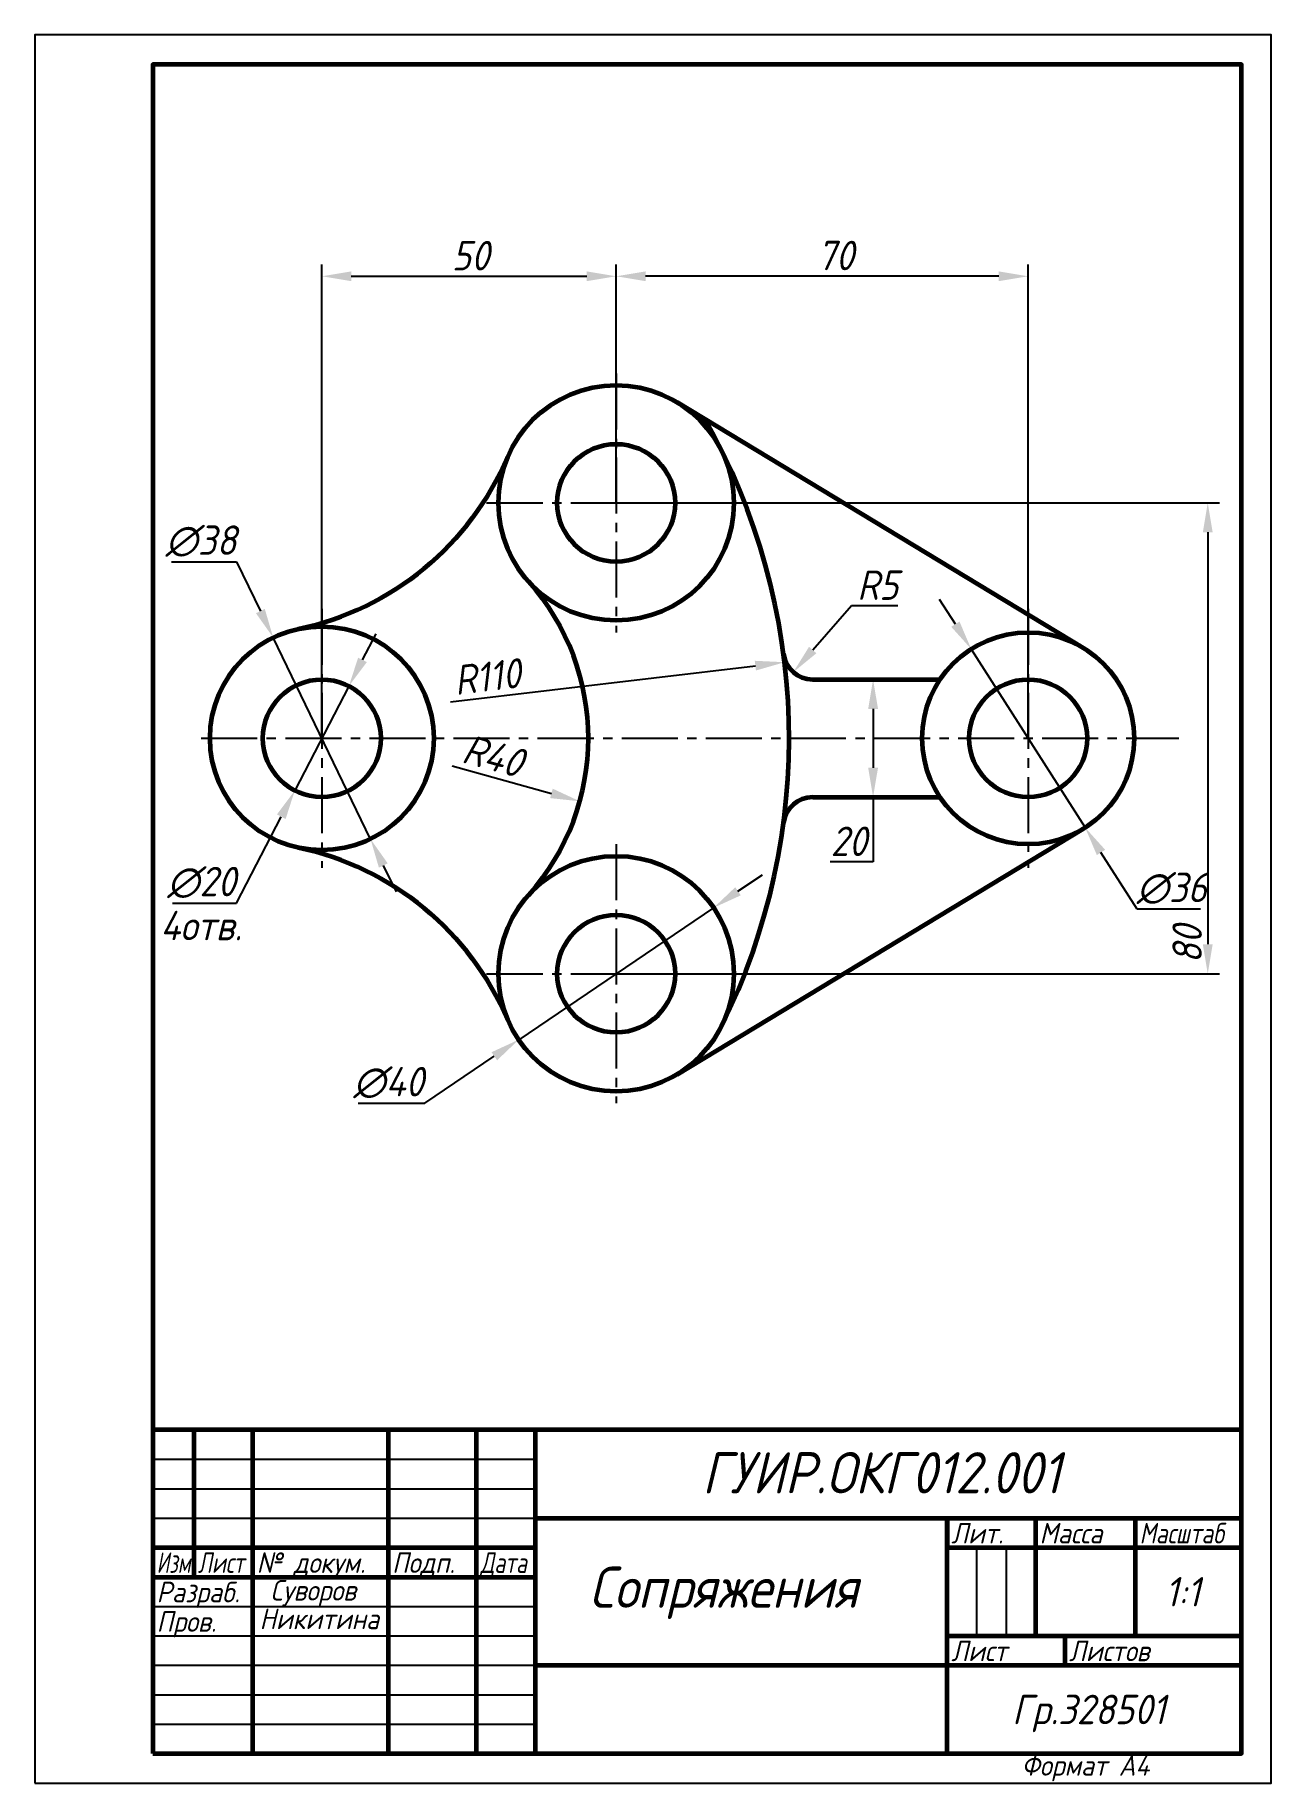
# Model space of a CAD drawing. Header units: millimetres. Extents: x 0 to 210, y 0 to 297.
import ezdxf

# ---------------------------------------------------------------- set-up
doc = ezdxf.new("R2010")
doc.units = ezdxf.units.MM
doc.header["$LTSCALE"] = 0.5
doc.linetypes.add('осевая2', pattern=[28.575, 19.05, -3.175, 3.175, -3.175])
doc.layers.get('0').update_dxf_attribs({"lineweight": 60})
doc.layers.get('Defpoints').update_dxf_attribs({"color": 5})
doc.layers.add('1-оси', color=1, linetype='осевая2')
doc.layers.add('3-размеры', color=6, linetype='Continuous')
doc.layers.add('4-текст', color=7, linetype='Continuous', true_color=0x00ad00)
doc.styles.get("Standard").update_dxf_attribs({"font": 'isocpeui.ttf', "width": 0.9})
doc.dimstyles.new('Standart', dxfattribs={"dimtxt": 5, "dimasz": 5, "dimexe": 2, "dimexo": 0, "dimgap": 1, "dimtad": 1, "dimtoh": 1, "dimdec": 0, "dimtxsty": 'Standard', "dimcen": 2.5, "dimadec": 0, "dimazin": 0, "dimtfac": 1, "dimtdec": 0, "dimtmove": 0, "dimatfit": 3, "dimldrblk": 'DOTSMALL', "dimfxl": 1, "dimarcsym": 0})

# ---------------------------------------------------------------- blocks, each defined once
blk = doc.blocks.new('*D4')
at = {"layer": '3-размеры', "color": 0, "lineweight": -2, "transparency": 16777216}
for p, q in [((55.64, 190.82), (57.94, 195.26)), ((53.34, 186.38), (44.14, 168.62)), ((34.25, 149.5), (41.85, 164.18)), ((23.35, 149.5), (34.25, 149.5))]:
    blk.add_line(p, q, dxfattribs=at)
at = {"layer": '3-размеры', "color": 0, "transparency": 16777216}
for points in [[(54.9, 191.2), (56.38, 190.44), (53.34, 186.38)], [(41.11, 164.56), (42.59, 163.8), (44.14, 168.62)]]:
    blk.add_solid(points, dxfattribs=at)
at = {"layer": 'Defpoints', "color": 0, "transparency": 16777216}
for p in [(53.34, 186.38), (44.14, 168.62)]:
    blk.add_point(p, dxfattribs=at)
at = {"layer": '3-размеры', "color": 0, "transparency": 16777216, "insert": (28.3, 153), "char_height": 5, "attachment_point": 5}
blk.add_mtext('∅20', dxfattribs=at)
blk = doc.blocks.new('_DotSmall')
at = {"color": 0, "linetype": 'ByBlock', "const_width": 0.5}
blk.add_lwpolyline([(-0.0625, 0, 1), (0.0625, 0, 1)], format="xyb", close=True, dxfattribs=at)
blk = doc.blocks.new('*D5')
at = {"layer": '3-размеры', "color": 0, "lineweight": -2, "transparency": 16777216}
for p, q in [((23.19, 207.5), (34.25, 207.5)), ((34.25, 207.5), (38.3, 199.11)), ((57.01, 160.39), (40.48, 194.61)), ((59.18, 155.89), (61.36, 151.39))]:
    blk.add_line(p, q, dxfattribs=at)
at = {"layer": '3-размеры', "color": 0, "transparency": 16777216}
for points in [[(39.05, 199.47), (37.55, 198.75), (40.48, 194.61)], [(59.93, 156.25), (58.43, 155.53), (57.01, 160.39)]]:
    blk.add_solid(points, dxfattribs=at)
at = {"layer": 'Defpoints', "color": 0, "transparency": 16777216}
for p in [(40.48, 194.61), (57.01, 160.39)]:
    blk.add_point(p, dxfattribs=at)
at = {"layer": '3-размеры', "color": 0, "transparency": 16777216, "insert": (28.22, 211), "char_height": 5, "attachment_point": 5}
blk.add_mtext('∅38', dxfattribs=at)
blk = doc.blocks.new('*D6')
at = {"layer": '3-размеры', "color": 0, "lineweight": -2, "transparency": 16777216}
for p, q in [((119.44, 151.51), (123.58, 154.32)), ((115.3, 148.71), (82.18, 126.29)), ((66.25, 115.5), (78.04, 123.48)), ((54.89, 115.5), (66.25, 115.5))]:
    blk.add_line(p, q, dxfattribs=at)
at = {"layer": '3-размеры', "color": 0, "transparency": 16777216}
for points in [[(118.98, 152.2), (119.91, 150.82), (115.3, 148.71)], [(77.57, 124.17), (78.51, 122.79), (82.18, 126.29)]]:
    blk.add_solid(points, dxfattribs=at)
at = {"layer": 'Defpoints', "color": 0, "transparency": 16777216}
for p in [(115.3, 148.71), (82.18, 126.29)]:
    blk.add_point(p, dxfattribs=at)
at = {"layer": '3-размеры', "color": 0, "transparency": 16777216, "insert": (60.07, 119), "char_height": 5, "attachment_point": 5}
blk.add_mtext('∅40', dxfattribs=at)
blk = doc.blocks.new('*D7')
at = {"layer": '3-размеры', "color": 0, "lineweight": -2, "transparency": 16777216}
for p, q in [((156.37, 196.89), (153.68, 201.1)), ((159.06, 192.67), (178.42, 162.33)), ((187.25, 148.5), (181.11, 158.11)), ((198.04, 148.5), (187.25, 148.5))]:
    blk.add_line(p, q, dxfattribs=at)
at = {"layer": '3-размеры', "color": 0, "transparency": 16777216}
for points in [[(157.07, 197.34), (155.67, 196.44), (159.06, 192.67)], [(181.82, 158.56), (180.41, 157.66), (178.42, 162.33)]]:
    blk.add_solid(points, dxfattribs=at)
at = {"layer": 'Defpoints', "color": 0, "transparency": 16777216}
for p in [(159.06, 192.67), (178.42, 162.33)]:
    blk.add_point(p, dxfattribs=at)
at = {"layer": '3-размеры', "color": 0, "transparency": 16777216, "insert": (193.14, 152), "char_height": 5, "attachment_point": 5}
blk.add_mtext('∅36', dxfattribs=at)
blk = doc.blocks.new('*D8')
at = {"layer": '3-размеры', "color": 0, "lineweight": -2, "transparency": 16777216}
blk.add_line((70.89, 172.82), (87.75, 168.14), dxfattribs=at)
at = {"layer": '3-размеры', "color": 0, "transparency": 16777216}
blk.add_solid([(87.97, 168.94), (87.52, 167.34), (92.56, 166.8)], dxfattribs=at)
at = {"layer": 'Defpoints', "color": 0, "transparency": 16777216}
for p in [(54.02, 177.5), (92.56, 166.8)]:
    blk.add_point(p, dxfattribs=at)
at = {"layer": '3-размеры', "color": 0, "transparency": 16777216, "insert": (77.85, 174.52), "char_height": 5, "attachment_point": 5, "rotation": 344.4904}
blk.add_mtext('R40', dxfattribs=at)
blk = doc.blocks.new('*D9')
at = {"layer": '3-размеры', "color": 0, "lineweight": -2, "transparency": 16777216}
blk.add_line((70.58, 183.71), (122.39, 189.84), dxfattribs=at)
at = {"layer": '3-размеры', "color": 0, "transparency": 16777216}
blk.add_solid([(122.29, 190.67), (122.49, 189.02), (127.36, 190.43)], dxfattribs=at)
at = {"layer": 'Defpoints', "color": 0, "transparency": 16777216}
for p in [(127.36, 190.43), (18.12, 177.5)]:
    blk.add_point(p, dxfattribs=at)
at = {"layer": '3-размеры', "color": 0, "transparency": 16777216, "insert": (76.83, 187.98), "char_height": 5, "attachment_point": 5, "rotation": 6.7519}
blk.add_mtext('R110', dxfattribs=at)
blk = doc.blocks.new('*D10')
at = {"layer": '3-размеры', "color": 0, "lineweight": -2, "transparency": 16777216}
for p, q in [((138.73, 200.02), (132.14, 192.5)), ((146.62, 200.02), (138.73, 200.02))]:
    blk.add_line(p, q, dxfattribs=at)
at = {"layer": '3-размеры', "color": 0, "transparency": 16777216}
blk.add_solid([(131.51, 193.05), (132.76, 191.95), (128.84, 188.74)], dxfattribs=at)
at = {"layer": 'Defpoints', "color": 0, "transparency": 16777216}
for p in [(132.14, 192.5), (128.84, 188.74)]:
    blk.add_point(p, dxfattribs=at)
at = {"layer": '3-размеры', "color": 0, "transparency": 16777216, "insert": (143.18, 203.52), "char_height": 5, "attachment_point": 5}
blk.add_mtext('R5', dxfattribs=at)
blk = doc.blocks.new('*D11')
at = {"layer": '3-размеры', "color": 0, "lineweight": -2, "transparency": 16777216}
for p, q in [((142.96, 187.5), (140.39, 187.5)), ((142.39, 182.5), (142.39, 172.5)), ((142.96, 167.5), (140.39, 167.5)), ((142.39, 167.5), (142.39, 156.5)), ((142.39, 156.5), (135.1, 156.5))]:
    blk.add_line(p, q, dxfattribs=at)
at = {"layer": '3-размеры', "color": 0, "transparency": 16777216}
for points in [[(141.56, 182.5), (143.23, 182.5), (142.39, 187.5)], [(141.56, 172.5), (143.23, 172.5), (142.39, 167.5)]]:
    blk.add_solid(points, dxfattribs=at)
at = {"layer": 'Defpoints', "color": 0, "transparency": 16777216}
for p in [(142.96, 187.5), (142.39, 167.5), (142.96, 167.5)]:
    blk.add_point(p, dxfattribs=at)
at = {"layer": '3-размеры', "color": 0, "transparency": 16777216, "insert": (138.25, 160), "char_height": 5, "attachment_point": 5}
blk.add_mtext('20', dxfattribs=at)
blk = doc.blocks.new('*D12')
at = {"layer": '3-размеры', "color": 0, "lineweight": -2, "transparency": 16777216}
for p, q in [((98.74, 217.5), (201.25, 217.5)), ((199.25, 212.5), (199.25, 142.5)), ((98.74, 137.5), (201.25, 137.5))]:
    blk.add_line(p, q, dxfattribs=at)
at = {"layer": '3-размеры', "color": 0, "transparency": 16777216}
for points in [[(198.41, 212.5), (200.08, 212.5), (199.25, 217.5)], [(198.41, 142.5), (200.08, 142.5), (199.25, 137.5)]]:
    blk.add_solid(points, dxfattribs=at)
at = {"layer": 'Defpoints', "color": 0, "transparency": 16777216}
for p in [(98.74, 217.5), (98.74, 137.5), (199.25, 137.5)]:
    blk.add_point(p, dxfattribs=at)
at = {"layer": '3-размеры', "color": 0, "transparency": 16777216, "insert": (195.75, 142.5), "char_height": 5, "attachment_point": 5, "rotation": 90}
blk.add_mtext('80', dxfattribs=at)
blk = doc.blocks.new('*D13')
at = {"layer": '3-размеры', "color": 0, "lineweight": -2, "transparency": 16777216}
for p, q in [((48.74, 177.5), (48.74, 258)), ((53.74, 256), (93.74, 256)), ((98.74, 217.5), (98.74, 258))]:
    blk.add_line(p, q, dxfattribs=at)
at = {"layer": '3-размеры', "color": 0, "transparency": 16777216}
for points in [[(53.74, 256.83), (53.74, 255.17), (48.74, 256)], [(93.74, 256.83), (93.74, 255.17), (98.74, 256)]]:
    blk.add_solid(points, dxfattribs=at)
at = {"layer": 'Defpoints', "color": 0, "transparency": 16777216}
for p in [(98.74, 256), (98.74, 217.5), (48.74, 177.5)]:
    blk.add_point(p, dxfattribs=at)
at = {"layer": '3-размеры', "color": 0, "transparency": 16777216, "insert": (74, 259.5), "char_height": 5, "attachment_point": 5}
blk.add_mtext('50', dxfattribs=at)
blk = doc.blocks.new('*D14')
at = {"layer": '3-размеры', "color": 0, "lineweight": -2, "transparency": 16777216}
for p, q in [((98.74, 217.5), (98.74, 258)), ((163.74, 256), (103.74, 256)), ((168.74, 177.5), (168.74, 258))]:
    blk.add_line(p, q, dxfattribs=at)
at = {"layer": '3-размеры', "color": 0, "transparency": 16777216}
for points in [[(103.74, 256.83), (103.74, 255.17), (98.74, 256)], [(163.74, 256.83), (163.74, 255.17), (168.74, 256)]]:
    blk.add_solid(points, dxfattribs=at)
at = {"layer": 'Defpoints', "color": 0, "transparency": 16777216}
for p in [(98.74, 256), (98.74, 217.5), (168.74, 177.5)]:
    blk.add_point(p, dxfattribs=at)
at = {"layer": '3-размеры', "color": 0, "transparency": 16777216, "insert": (136, 259.53), "char_height": 5, "attachment_point": 5}
blk.add_mtext('70', dxfattribs=at)

msp = doc.modelspace()

# ---------------------------------------------------------------- linework, layer by layer
for p, q in [((109.09, 234.61), (178.06, 192.9)), ((132.14, 187.5), (153.78, 187.5)), ((132.14, 167.5), (153.78, 167.5)), ((109.09, 120.39), (178.06, 162.1)), ((155, 45), (155, 40))]:
    msp.add_line(p, q)
at = {"lineweight": 60}
for p, q in [((205, 60), (20, 60)), ((27, 60), (27, 35)), ((37, 5), (37, 60)), ((60, 60), (60, 5)), ((75, 5), (75, 60)), ((85, 60), (85, 5)), ((85, 45), (205, 45)), ((155, 5), (155, 45)), ((170, 45), (170, 25)), ((187, 25), (187, 45)), ((20, 40), (85, 40)), ((155, 40), (205, 40)), ((20, 35), (85, 35)), ((155, 25), (205, 25)), ((175, 20), (175, 25)), ((85, 20), (205, 20))]:
    msp.add_line(p, q, dxfattribs=at)
at = {"lineweight": -3}
for p, q in [((20, 55), (85, 55)), ((20, 50), (85, 50)), ((20, 45), (85, 45)), ((160, 25), (160, 40)), ((165, 40), (165, 25)), ((20, 30), (85, 30)), ((20, 25), (85, 25)), ((20, 20), (85, 20)), ((20, 15), (85, 15)), ((20, 10), (85, 10))]:
    msp.add_line(p, q, dxfattribs=at)
at = {"lineweight": 60}
msp.add_lwpolyline([(20, 5), (205, 5), (205, 292), (20, 292)], close=True, dxfattribs=at)
for centre, radius in [((98.74, 217.5), 20), ((98.74, 217.5), 10), ((48.74, 177.5), 19), ((168.74, 177.5), 18), ((48.74, 177.5), 10), ((168.74, 177.5), 10), ((98.74, 137.5), 20), ((98.74, 137.5), 10)]:
    msp.add_circle(centre, radius)
for centre, radius, start, end in [((18.12, 177.5), 110, 333.6122, 29.5584), ((34.36, 244.98), 50, 282.0275, 336.8807), ((54.02, 177.5), 40, 318.1897, 41.8103), ((132.14, 192.5), 5, 187.4947, 270), ((132.14, 162.5), 5, 90, 172.5053), ((34.36, 110.01), 50, 23.1193, 77.9725)]:
    msp.add_arc(centre, radius, start, end)
at = {"layer": '1-оси'}
for p, q in [((98.74, 239.5), (98.74, 195.5)), ((76.74, 217.5), (120.74, 217.5)), ((48.74, 199.5), (48.74, 155.5)), ((168.74, 199.5), (168.74, 155.5)), ((28.25, 177.5), (194.34, 177.5)), ((98.74, 159.5), (98.74, 115.5)), ((76.74, 137.5), (120.74, 137.5))]:
    msp.add_line(p, q, dxfattribs=at)
at = {"layer": 'Defpoints'}
msp.add_lwpolyline([(0, 0), (210, 0), (210, 297), (0, 297)], close=True, dxfattribs=at)

# ---------------------------------------------------------------- texts
at = {"lineweight": -3, "width": 0.9}
msp.add_text('Формат А4', height=3.5, dxfattribs=at).set_placement((167.6, 1.25))
at = {"layer": '3-размеры', "width": 0.9}
msp.add_text('4отв.', height=5, dxfattribs=at).set_placement((21.3, 143.19))
at = {"layer": '4-текст', "width": 0.9}
for s, height, p in [('ГУИР.ОКГ012.001', 7, (113.34, 49.22)), ('Сопряжения', 7, (94.16, 29.77)), ('Суворов', 3.5, (40, 31)), ('1:1', 5, (192, 30)), ('Никитина', 3.5, (38.16, 26.14)), ('Гр.328501', 5, (166, 10))]:
    msp.add_text(s, height=height, dxfattribs=at).set_placement(p)
at = {"layer": '4-текст', "lineweight": -3}
for s, width, p in [('Лит.', 0.9, (155.67, 40.7)), ('Масса', 0.9, (170.67, 40.7)), ('Масштаб', 0.8, (187.67, 40.7)), ('Изм.', 0.7, (20.67, 35.7)), ('Лист', 0.75, (27.67, 35.7)), ('№ докум.', 0.9, (37.67, 35.7)), ('Подп.', 0.9, (60.67, 35.7)), ('Дата', 0.75, (75.67, 35.7)), ('Разраб.', 0.9, (20.67, 30.7)), ('Пров.', 0.9, (20.67, 25.7)), ('Лист', 0.9, (155.67, 20.7)), ('Листов', 0.9, (175.67, 20.7))]:
    msp.add_text(s, height=3.5, dxfattribs=dict(at, width=width)).set_placement(p)

# ---------------------------------------------------------------- dimensions: what is measured, and where the dimension line sits
at = {"layer": '3-размеры'}
for p1, picture, middle in [((48.74, 177.5), '*D13', (74, 256)), ((168.74, 177.5), '*D14', (136, 256))]:
    dim = msp.add_linear_dim(base=(98.74, 256), p1=p1, p2=(98.74, 217.5), dimstyle='Standart', dxfattribs=at)
    dim.commit()
    dim.dimension.update_dxf_attribs({"geometry": picture, "text_midpoint": middle, "dimtype": 160})
for base, p1, p2, picture, middle in [((199.25, 137.5), (98.74, 217.5), (98.74, 137.5), '*D12', (199.25, 142.5)), ((142.39, 167.5), (142.96, 187.5), (142.96, 167.5), '*D11', (138.25, 156.5))]:
    dim = msp.add_linear_dim(base=base, p1=p1, p2=p2, angle=90, dimstyle='Standart', dxfattribs=at)
    dim.commit()
    dim.dimension.update_dxf_attribs({"geometry": picture, "text_midpoint": middle, "dimtype": 160})
for p1, p2, picture, middle in [((57.01, 160.39), (40.48, 194.61), '*D5', (28.22, 207.5)), ((159.06, 192.67), (178.42, 162.33), '*D7', (193.14, 148.5)), ((53.34, 186.38), (44.14, 168.62), '*D4', (28.3, 149.5)), ((115.3, 148.71), (82.18, 126.29), '*D6', (60.07, 115.5))]:
    dim = msp.add_diameter_dim_2p(p1=p1, p2=p2, dimstyle='Standart', dxfattribs=at)
    dim.commit()
    dim.dimension.update_dxf_attribs({"geometry": picture, "text_midpoint": middle, "dimtype": 163})
for center, mpoint, picture, middle in [((132.14, 192.5), (128.84, 188.74), '*D10', (143.18, 200.02)), ((18.12, 177.5), (127.36, 190.43), '*D9', (77.25, 184.5)), ((54.02, 177.5), (92.56, 166.8), '*D8', (76.91, 171.15))]:
    dim = msp.add_radius_dim(center=center, mpoint=mpoint, dimstyle='Standart', dxfattribs=at)
    dim.commit()
    dim.dimension.update_dxf_attribs({"geometry": picture, "text_midpoint": middle, "dimtype": 164})

doc.saveas('drawing.dxf')
